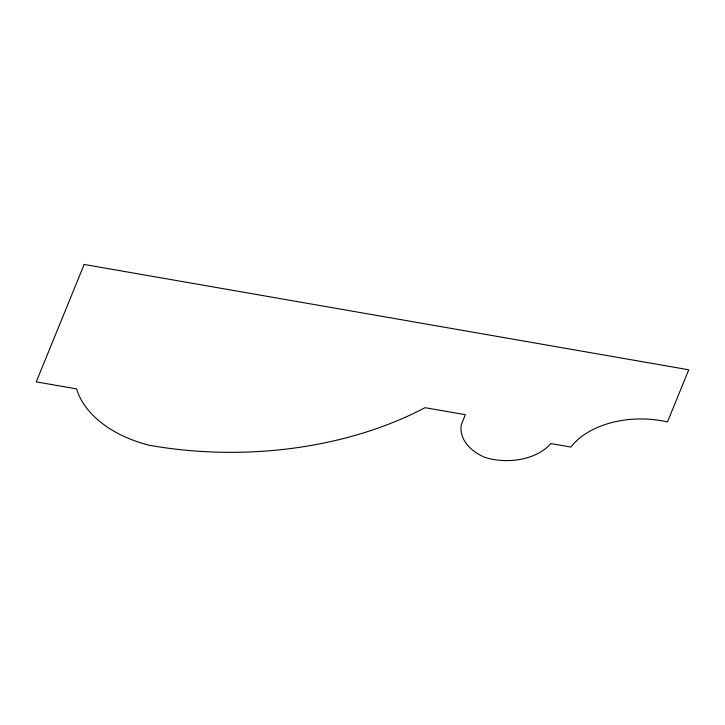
<?xml version="1.0" encoding="UTF-8"?>
<svg xmlns="http://www.w3.org/2000/svg" width="725" height="725" viewBox="0 0 725 725"><rect width="100%" height="100%" fill="white"/><g stroke="black" fill="none" stroke-linecap="round" stroke-linejoin="round"><path stroke-width="1.09" d="M84.154 264.453L36.25 381.867L76.56 388.89A117.405 76.089 0.3 0 0 149.395 445.286A309.376 200.517 0.3 0 0 425.049 407.686L465.359 414.709L461.363 424.487A53.188 34.474 0.3 0 0 484.98 457.439A50.306 32.607 0.3 0 0 550.728 443.555L570.883 447.062A78.436 50.841 0.3 0 1 667.462 421.968L688.75 369.786L84.154 264.453"/></g></svg>
